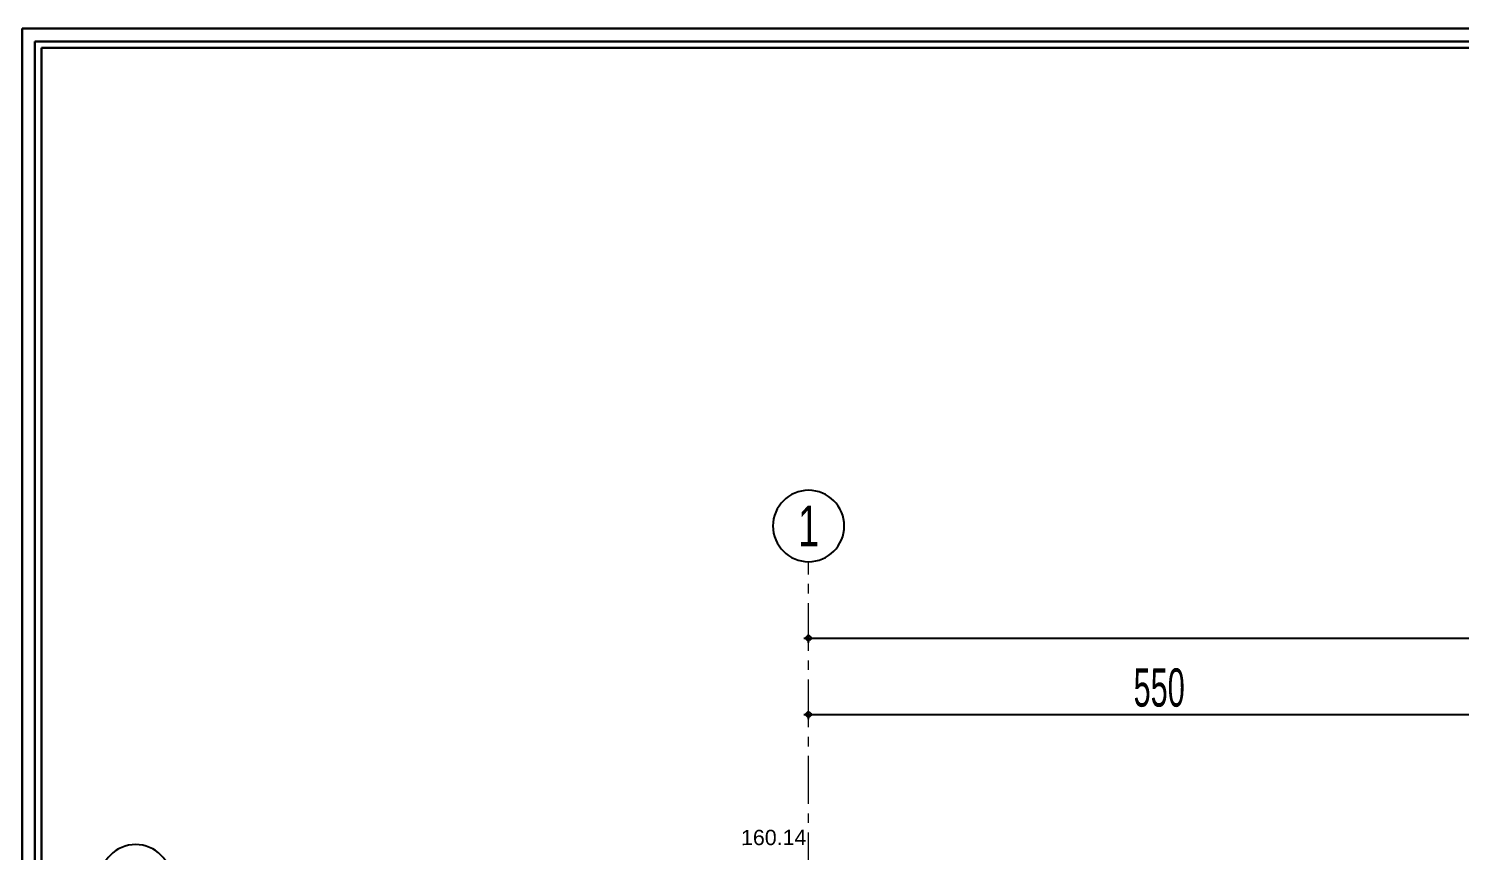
# Model space of a CAD drawing. Extents: x 386248 to 427517, y 4539405 to 4542296.
# Drawn here: x 390773 to 391896, y 4541651 to 4542296 of the extents above; entities that cross this region are included whole.
import ezdxf
from ezdxf.enums import TextEntityAlignment as Align

# ---------------------------------------------------------------- set-up
doc = ezdxf.new("R2010")
doc.units = 0
doc.linetypes.add('CENTER', pattern=[2, 1.25, -0.25, 0.25, -0.25])
doc.linetypes.add('CENTERX2', pattern=[4, 2.5, -0.5, 0.5, -0.5])
for name, color, linetype, lineweight in [('AKS', 251, 'CENTERX2', 20), ('AKS YAZISI', 4, 'Continuous', 25), ('ASIK', 3, 'Continuous', 20), ('DIŞ 2', 167, 'Continuous', 25), ('KOTLAR', 63, 'Continuous', 30), ('OLCU10', 2, 'Continuous', 25), ('tarama kolon', 8, 'Continuous', 13), ('YAZILAR', 1, 'Continuous', 30)]:
    doc.layers.add(name, color=color, linetype=linetype, lineweight=lineweight)
doc.styles.get("Standard").update_dxf_attribs({"font": 'arial.ttf'})
doc.styles.add('T', font='ISOt.shx', dxfattribs={"width": 0.6})
doc.styles.add('UNIV', font='', dxfattribs={"width": 0.7})
doc.styles.get('UNIV').set_extended_font_data('Comic Sans MS')
doc.dimstyles.new('DOT2', dxfattribs={"dimtxt": 20, "dimasz": 0.7, "dimexe": 5, "dimexo": 5, "dimgap": 6, "dimtad": 1, "dimdec": 0, "dimdsep": 46, "dimtxsty": 'T', "dimblk1": 'SEL2', "dimblk2": 'SEL2', "dimsah": 1, "dimcen": 0, "dimse1": 1, "dimse2": 1, "dimclrd": 256, "dimclre": 256, "dimclrt": 256, "dimadec": 0, "dimazin": 0, "dimtfac": 1, "dimtdec": 0, "dimtix": 1, "dimtmove": 2, "dimatfit": 3, "dimldrblk": 'SEL2', "dimfxl": 1, "dimtolj": 1, "dimtzin": 0, "dimarcsym": 0})

# ---------------------------------------------------------------- blocks, each defined once
blk = doc.blocks.new('SEL2')
at = {"layer": 'OLCU10'}
for p, q in [((5.25, 0), (-5.25, 0)), ((0, 5.25), (0, -3.95))]:
    blk.add_line(p, q, dxfattribs=at)
blk.add_circle((0, 0), 2.75, dxfattribs=at)
blk = doc.blocks.new('*D2558')
at = {"layer": 'Defpoints', "color": 0}
for p in [(392653.7, 4541817.4), (391385.2, 4541727.4), (392653.7, 4541727.4)]:
    blk.add_point(p, dxfattribs=at)
at = {"layer": 'DIŞ 2', "lineweight": -2}
blk.add_line((391385.9, 4541817.4), (392653, 4541817.4), dxfattribs=at)
at = {"layer": 'DIŞ 2', "linetype": 'ByBlock', "lineweight": -2, "xscale": 0.7, "yscale": 0.7, "zscale": 0.7, "rotation": 180}
blk.add_blockref('SEL2', (391385.2, 4541817.4), dxfattribs=at)
at = {"layer": 'DIŞ 2', "linetype": 'ByBlock', "lineweight": -2, "xscale": 0.7, "yscale": 0.7, "zscale": 0.7}
blk.add_blockref('SEL2', (392653.7, 4541817.4), dxfattribs=at)
at = {"layer": 'DIŞ 2', "insert": (392019.5, 4541838.4), "char_height": 30, "attachment_point": 5, "style": 'T'}
blk.add_mtext('\\A1;1269', dxfattribs=at)
blk = doc.blocks.new('*D2560')
at = {"layer": 'ASIK', "lineweight": -2}
blk.add_line((391385.9, 4541757.4), (391934.6, 4541757.4), dxfattribs=at)
at = {"layer": 'Defpoints', "color": 0}
for p in [(391935.3, 4541789.5), (391385.2, 4541777.4), (391935.3, 4541757.4)]:
    blk.add_point(p, dxfattribs=at)
at = {"layer": 'ASIK', "linetype": 'ByBlock', "lineweight": -2, "xscale": 0.7, "yscale": 0.7, "zscale": 0.7, "rotation": 180}
blk.add_blockref('SEL2', (391385.2, 4541757.4), dxfattribs=at)
at = {"layer": 'ASIK', "linetype": 'ByBlock', "lineweight": -2, "xscale": 0.7, "yscale": 0.7, "zscale": 0.7}
blk.add_blockref('SEL2', (391935.3, 4541757.4), dxfattribs=at)
at = {"layer": 'ASIK', "insert": (391660.3, 4541778.4), "char_height": 30, "attachment_point": 5, "style": 'T'}
blk.add_mtext('\\A1;550', dxfattribs=at)
blk = doc.blocks.new('AKS-NO')
blk.add_circle((0, 0), 35)
at = {"color": 7, "style": 'UNIV', "width": 0.7}
blk.add_attdef('AKS-NO', text='', height=40, dxfattribs=at).set_placement((0, 0), align=Align.MIDDLE)
blk = doc.blocks.new('G$C4E716FBB')
at = {"layer": 'KOTLAR', "color": 1, "linetype": 'Continuous'}
blk.add_text('160.14', height=12, rotation=0.1668, dxfattribs=at).set_placement((-1113.5, 531.6))

msp = doc.modelspace()

# ---------------------------------------------------------------- linework, layer by layer
at = {"layer": 'AKS', "linetype": 'CENTER', "ltscale": 30}
msp.add_line((391385.23, 4541627.375), (391385.23, 4541877.375), dxfattribs=at)
at = {"layer": 'YAZILAR', "color": 133, "ltscale": 5}
for points in [[(390768.231, 4542295.7), (393307.44, 4542295.7), (393307.44, 4539405.231), (390768.231, 4539405.231)], [(390778.231, 4542285.7), (393297.44, 4542285.7), (393297.44, 4539415.231), (390778.231, 4539415.231)], [(390783.231, 4542280.7), (393292.44, 4542280.7), (393292.44, 4539420.231), (390783.231, 4539420.231)]]:
    msp.add_lwpolyline(points, close=True, dxfattribs=at)

# ---------------------------------------------------------------- block references
at = {"layer": 'AKS YAZISI'}
ref = msp.add_blockref('AKS-NO', (391385.23, 4541905.375), dxfattribs=dict(at, xscale=-0.8000000000029103, yscale=0.8000000000029103, zscale=0.8, rotation=180.0000000005319))
ref.add_attrib('AKS-NO', '1', dxfattribs={"layer": '0', "color": 7, "height": 32, "style": 'UNIV', "width": 0.7}).set_placement((391385.23, 4541905.375), align=Align.MIDDLE)
ref = msp.add_blockref('AKS-NO', (390857.23, 4541627.375), dxfattribs=dict(at, xscale=-0.8000000000029103, yscale=0.8000000000029103, zscale=0.8, rotation=180.0000000005319))
ref.add_attrib('AKS-NO', 'A', dxfattribs={"layer": '0', "color": 7, "height": 32, "style": 'UNIV', "width": 0.7}).set_placement((390857.23, 4541627.375), align=Align.MIDDLE)
at = {"layer": 'tarama kolon'}
msp.add_blockref('G$C4E716FBB', (392445.716, 4541123.291), dxfattribs=at)

# ---------------------------------------------------------------- dimensions: what is measured, and where the dimension line sits
at = {"layer": 'ASIK'}
dim = msp.add_linear_dim(base=(391935.314, 4541757.375), p1=(391385.23, 4541777.375), p2=(391935.314, 4541789.547), dimstyle='DOT2', override={"dimtxt": 30, "dimtxsty": 'T', "dimldrblk": 'SEL2'}, dxfattribs=at)
dim.commit()
dim.dimension.update_dxf_attribs({"geometry": '*D2560', "text_midpoint": (391660.272, 4541778.375)})
at = {"layer": 'DIŞ 2'}
dim = msp.add_linear_dim(base=(392653.736, 4541817.375), p1=(391385.23, 4541727.375), p2=(392653.736, 4541727.375), dimstyle='DOT2', override={"dimtxt": 30, "dimtxsty": 'T', "dimldrblk": 'SEL2'}, dxfattribs=at)
dim.commit()
dim.dimension.update_dxf_attribs({"geometry": '*D2558', "text_midpoint": (392019.483, 4541838.375)})

doc.saveas('drawing.dxf')
